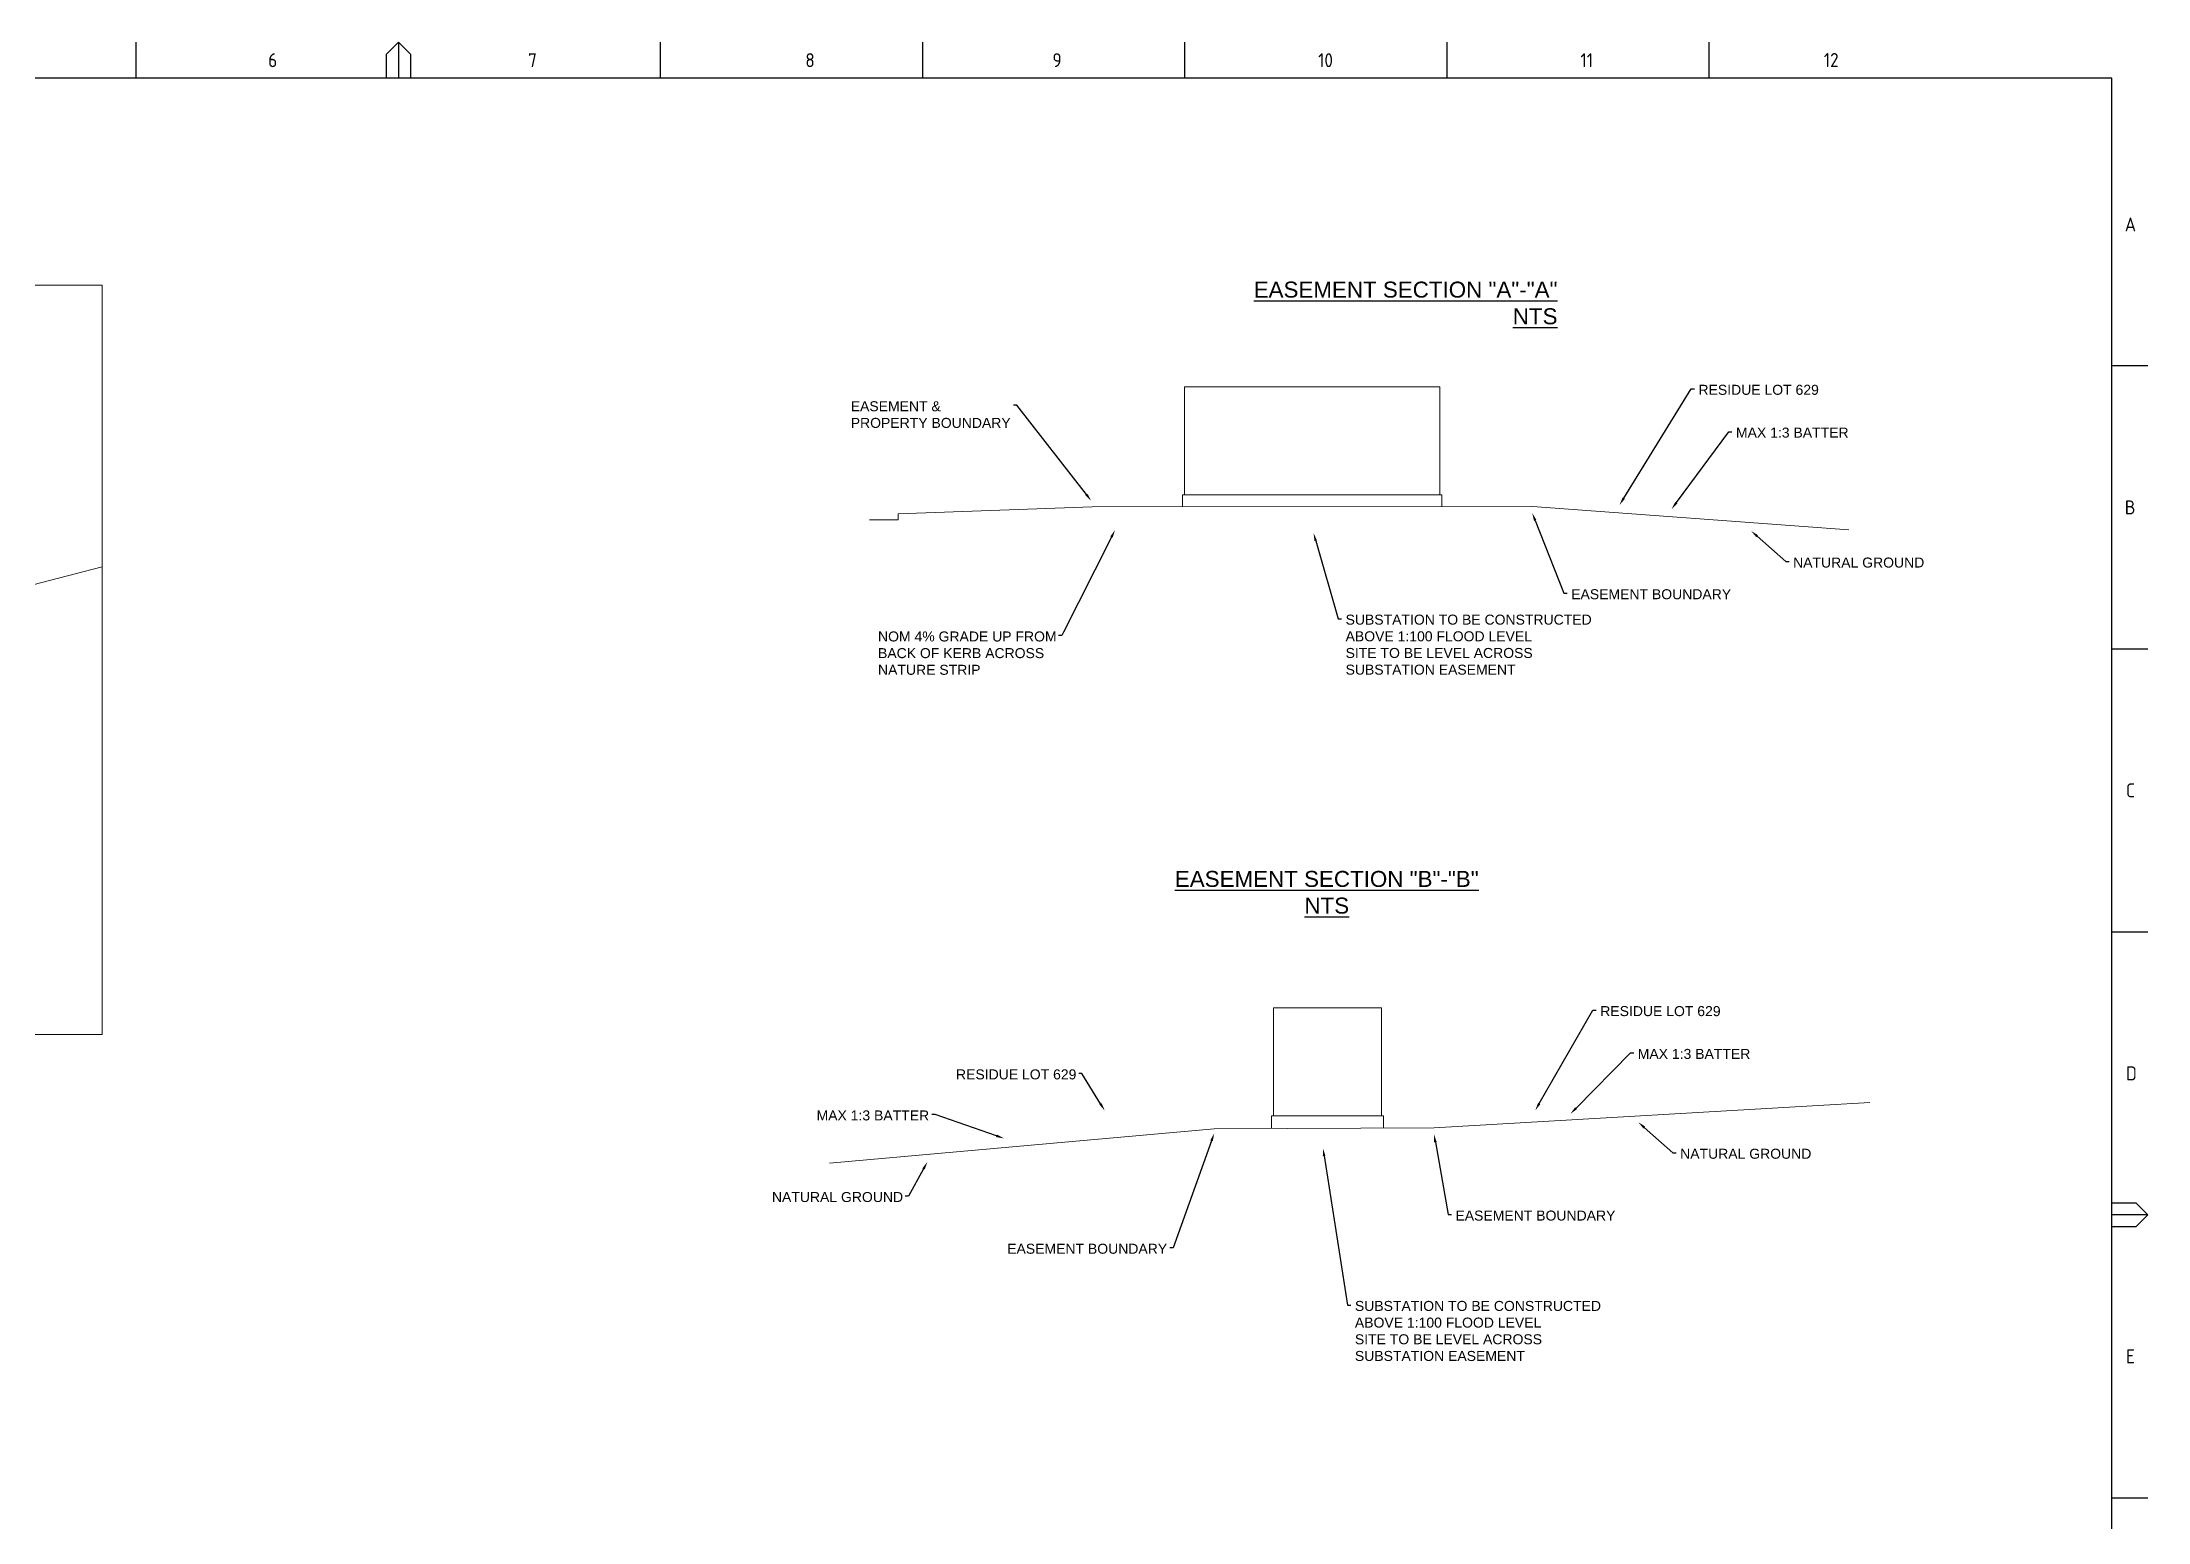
# Paper-space layout 'Retic5' of a CAD drawing. Header units: metres. Extents: x -30 to 845, y -5 to 581.
# Drawn here: x 319 to 845, y 211 to 581 of the extents above; entities that cross this region are included whole.
import ezdxf
from ezdxf import colors
from ezdxf.entities.mleader import LeaderData, LeaderLine
from ezdxf.enums import TextEntityAlignment as Align
from ezdxf.math import Vec2, Vec3

# ---------------------------------------------------------------- set-up
doc = ezdxf.new("R2010")
doc.units = ezdxf.units.M
doc.layers.get('0').update_dxf_attribs({"color": 6})
for name, color, linetype in [('Notes', 7, 'Continuous'), ('Notes_LV_MISC', 7, 'Continuous'), ('Notes_SP_NEW', 2, 'Continuous'), ('SupportsUG_SP_EXT', 7, 'Continuous')]:
    doc.layers.add(name, color=color, linetype=linetype)
doc.styles.add('iecISOCP', font='isocp.shx')
doc.styles.get("Standard").update_dxf_attribs({"font": 'arial.ttf'})

# ---------------------------------------------------------------- blocks, each defined once
blk = doc.blocks.new('A1_FRAME_TITLE')
at = {"layer": 'Notes', "linetype": 'Continuous'}
for p, q in [((351.17, 574.39), (351.17, 583.39)), ((413.67, 580.39), (416.67, 583.39)), ((413.67, 574.39), (413.67, 580.39)), ((416.67, 583.39), (416.67, 574.39)), ((416.67, 583.39), (419.67, 580.39)), ((419.67, 580.39), (419.67, 574.39)), ((482.19, 574.39), (482.19, 583.39)), ((547.7, 574.39), (547.7, 583.39)), ((613.21, 574.39), (613.21, 583.39)), ((678.72, 574.39), (678.72, 583.39)), ((744.23, 574.39), (744.23, 583.39)), ((853.87, 502.43), (844.87, 502.43)), ((844.88, 431.68), (853.87, 431.68)), ((844.87, 360.93), (853.87, 360.93)), ((853.87, 290.18), (844.87, 290.18)), ((844.88, 293.18), (850.87, 293.18)), ((850.87, 293.18), (853.87, 290.18)), ((853.87, 290.18), (850.87, 287.18)), ((850.87, 287.18), (844.88, 287.18)), ((844.87, 219.43), (853.87, 219.43))]:
    blk.add_line(p, q, dxfattribs=at)
at = {"layer": 'Notes', "color": 3, "linetype": 'Continuous'}
blk.add_line((844.88, 5.97), (844.88, 574.39), dxfattribs=at)
at = {"layer": 'Notes', "color": 3, "linetype": 'Continuous', "flags": 128}
blk.add_lwpolyline([(844.88, 574.39), (149.5, 574.39)], dxfattribs=at)
blk.add_attdef('DRAFT_NUM', (9.35, 23.29), '', height=2.5, rotation=90)
at = {"layer": 'Notes', "color": 7, "style": 'iecISOCP'}
for s, p in [('6', (384.13, 577.12)), ('7', (449.08, 577.12)), ('8', (518.36, 577.12)), ('9', (580.11, 577.12)), ('10', (646.5, 577.12)), ('11', (712.06, 577.12)), ('12', (772.87, 577.16)), ('A', (848.09, 536.06)), ('B', (848.09, 465.31)), ('C', (848.39, 394.56)), ('D', (848.39, 323.81)), ('E', (848.39, 253.06))]:
    blk.add_text(s, height=3.5, dxfattribs=at).set_placement(p)
for tag, p in [('CAP_NO', (513.19, 43.46)), ('IE_NUM', (513.05, 37.81)), ('REF_No_1', (335.24, 32.31)), ('REF_1', (362.52, 32.31)), ('GEN_WO', (441.71, 31.76)), ('HV_SWITCH', (513.46, 32.16)), ('REF_No_2', (335.24, 26.31)), ('REF_2', (362.52, 26.31)), ('OH_WO', (441.71, 25.81)), ('UBD_REF', (513.05, 25.83)), ('REF_No_3', (335.24, 20.31)), ('REF_3', (362.52, 20.31)), ('UG_WO', (441.71, 20.05)), ('GIS_MAP_No', (513.05, 20.04)), ('REF_No_4', (335.24, 14.31)), ('REF_4', (362.52, 14.31)), ('SUB_WO', (441.71, 13.81)), ('HV_OP_DIAG', (513.33, 14.2)), ('LGA', (512.95, 7.78))]:
    blk.add_attdef(tag, p, '', height=2.5, dxfattribs=at)
at = {"layer": 'Notes', "style": 'iecISOCP'}
for tag, p in [('T1', (684.37, 39.47)), ('T2', (684.37, 34.35)), ('T3', (684.37, 28.92)), ('T4', (684.37, 23.66)), ('T5', (684.37, 18.23)), ('T6', (684.37, 12.97))]:
    blk.add_attdef(tag, text='', height=3.5, dxfattribs=at).set_placement(p, align=Align.CENTER)
at = {"layer": 'Notes', "color": 7, "style": 'iecISOCP'}
for tag, p in [('scale', (567.76, 33.27)), ('DRAWN', (567.76, 24.93)), ('DATE', (567.76, 16.88)), ('CHD', (567.76, 8.37)), ('DESIGN', (605.62, 9.15))]:
    blk.add_attdef(tag, text='', height=2.5, dxfattribs=at).set_placement(p, align=Align.CENTER)
at = {"layer": 'Notes', "color": 4, "style": 'iecISOCP'}
blk.add_attdef('NUM', text='', height=7, dxfattribs=at).set_placement((812.88, 20.12), align=Align.MIDDLE_CENTER)
at = {"layer": 'Notes', "color": 1, "style": 'iecISOCP'}
blk.add_attdef('REV', text='', height=5, dxfattribs=at).set_placement((840.57, 17.1), align=Align.CENTER)
at = {"layer": 'Notes', "color": 7, "style": 'iecISOCP'}
for tag, p in [('NS', (811.23, 8.12)), ('SHTS', (825.93, 8.12))]:
    blk.add_attdef(tag, text='', height=2.5, dxfattribs=at).set_placement(p, align=Align.MIDDLE)
at = {"layer": 'Notes', "style": 'iecISOCP'}
blk.add_attdef('ExportID', (-11.47, 2.39), '', height=2.5, dxfattribs=at)
at = {"layer": 'Notes', "style": 'iecISOCP', "flags": 1}
for tag, p in [('ProjectType', (-6.37, -26.8)), ('ProjectNumber', (3.01, -26.82)), ('DrawingNumber', (14.96, -26.8)), ('ProjectDescription', (27.02, -26.83)), ('ExportDate', (39.74, -26.79)), ('ExportUserName', (48.61, -26.8)), ('DesignerCompanyName', (60.94, -26.79)), ('ExportAreaOfInterest', (76.55, -26.81)), ('GIS_SUCCESS', (91.45, -26.78)), ('CAD_SUCCESS', (101.24, -26.78)), ('DEPOTCODE', (111.56, -26.88)), ('ExportCategories', (119.53, -26.8)), ('Comments', (133.84, -26.88))]:
    blk.add_attdef(tag, p, '', height=1, dxfattribs=at)

psp = doc.layouts.new('Retic5')

# ---------------------------------------------------------------- linework, layer by layer
at = {"color": 7, "linetype": 'Continuous', "lineweight": 0}
for p, q in [((580.97, 464.8), (690.97, 464.87)), ((690.97, 464.87), (770.09, 459.04)), ((154.45, 402.89), (333.55, 449.84))]:
    psp.add_line(p, q, dxfattribs=at)
at = {"color": 7, "linetype": 'Continuous', "lineweight": 0, "flags": 128}
psp.add_lwpolyline([(63.18, 520.25), (333.55, 520.25), (333.55, 332.88), (63.18, 332.88)], close=True, dxfattribs=at)
for points in [[(580.97, 464.8), (532.47, 463.09)], [(666.41, 309.52), (775.33, 315.9)], [(666.41, 309.52), (611.46, 309.32), (515.29, 300.69)]]:
    psp.add_lwpolyline(points, dxfattribs=at)
at = {"layer": 'Notes_LV_MISC', "color": 2, "linetype": 'Continuous', "lineweight": 0}
psp.add_lwpolyline([(604.06, 467.85), (667.86, 467.85), (667.86, 494.85), (604.06, 494.85)], close=True, dxfattribs=at)
at = {"layer": 'Notes_LV_MISC', "color": 2, "linetype": 'Continuous', "lineweight": 0, "flags": 128}
for points in [[(603.56, 464.85), (603.56, 467.85), (668.36, 467.85), (668.36, 464.85)], [(653.75, 309.57), (653.75, 312.57), (625.75, 312.57), (625.75, 309.57)]]:
    psp.add_lwpolyline(points, dxfattribs=at)
at = {"layer": 'Notes_LV_MISC', "color": 2, "linetype": 'Continuous', "lineweight": 0}
psp.add_lwpolyline([(626.25, 312.57), (626.25, 339.57), (653.25, 339.57), (653.25, 312.57)], dxfattribs=at)

# ---------------------------------------------------------------- block references
at = {"layer": 'SupportsUG_SP_EXT'}
psp.add_blockref('A1_FRAME_TITLE', (-9.08, -2.39), dxfattribs=at)

# ---------------------------------------------------------------- texts
at = {"layer": 'Notes_LV_MISC', "char_height": 4}
for s, insert, attachment_point in [('{\\LEASEMENT SECTION "A"-"A"  \\PNTS}', (697.25, 521.12), 3), ('\\pi20.548;{\\LEASEMENT SECTION "B"-"B"  \\P\\pi52.933;NTS}', (581.08, 373.78), 1)]:
    psp.add_mtext_dynamic_manual_height_columns(s, width=116.3234, gutter_width=10, heights=[0], dxfattribs=dict(at, insert=insert, attachment_point=attachment_point))

# ---------------------------------------------------------------- next in the draw order: leaders
at = {"layer": 'Notes_SP_NEW', "color": 7, "linetype": 'Continuous', "lineweight": 0, "ltscale": 0.5}
ml = psp.add_multileader_mtext('Standard', dxfattribs=at)
ml.set_content('\\A1;{\\H1.25x;EASEMENT &\\PPROPERTY BOUNDARY}', color=7)
ml.set_leader_properties()
ml.build(insert=Vec2(0, 0))
ml.multileader.update_dxf_attribs({"has_text_frame": 1, "dogleg_length": 0.36, "arrow_head_size": 2})
ctx = ml.context
ctx.base_point, ctx.char_height, ctx.arrow_head_size, ctx.landing_gap_size, ctx.plane_origin = Vec3(519.63, 490.19), 2, 2, 1, Vec3(501.56, 623.02)
notes = []
notes.append((ctx, [(1, (1, 1, 0), (562.12, 490.19), (-1, 0), 0.814, [(0, [(580.75, 466.3)], 0, [])])]))
ctx.mtext.insert, ctx.mtext.flow_direction = Vec3(520.63, 491.21), 5
ctx.mtext.has_bg_fill, ctx.mtext.bg_color, ctx.mtext.bg_scale_factor, ctx.mtext.bg_transparency, ctx.mtext.use_window_bg_color = 1, -1073741824, 1.5, 0, 1
ml = psp.add_multileader_mtext('Standard', dxfattribs=at)
ml.set_content('\\A1;{\\H1.25x;MAX 1:3 BATTER}', color=7)
ml.set_leader_properties()
ml.build(insert=Vec2(0, 0))
ml.multileader.update_dxf_attribs({"has_text_frame": 1, "dogleg_length": 0.36, "arrow_head_size": 2})
ctx = ml.context
ctx.base_point, ctx.char_height, ctx.arrow_head_size, ctx.landing_gap_size, ctx.plane_origin = Vec3(740.85, 483.6), 2, 2, 1, Vec3(841.07, 765.62)
notes.append((ctx, [(1, (1, 1, 0), (740.03, 483.6), (1, 0), 0.814, [(0, [(725.78, 464.26)], 0, [])])]))
ctx.mtext.insert, ctx.mtext.flow_direction = Vec3(741.85, 484.62), 5
ctx.mtext.has_bg_fill, ctx.mtext.bg_color, ctx.mtext.bg_scale_factor, ctx.mtext.bg_transparency, ctx.mtext.use_window_bg_color = 1, -1073741824, 1.5, 0, 1
ml = psp.add_multileader_mtext('Standard', dxfattribs=at)
ml.set_content('\\A1;{\\H1.25x;NOM 4% GRADE UP FROM \\PBACK OF KERB ACROSS\\PNATURE STRIP}', color=7)
ml.set_leader_properties()
ml.build(insert=Vec2(0, 0))
ml.multileader.update_dxf_attribs({"has_text_frame": 1, "dogleg_length": 0.36, "arrow_head_size": 2})
ctx = ml.context
ctx.base_point, ctx.char_height, ctx.arrow_head_size, ctx.landing_gap_size, ctx.plane_origin = Vec3(526.45, 432.63), 2, 2, 1, Vec3(522.02, 691.01)
notes.append((ctx, [(1, (1, 1, 0), (573.37, 432.63), (-1, 0), 0.814, [(0, [(586.69, 459.02)], 0, [])])]))
ctx.mtext.insert, ctx.mtext.flow_direction = Vec3(527.45, 433.65), 5
ctx.mtext.has_bg_fill, ctx.mtext.bg_color, ctx.mtext.bg_scale_factor, ctx.mtext.bg_transparency, ctx.mtext.use_window_bg_color = 1, -1073741824, 1.5, 0, 1
ml = psp.add_multileader_mtext('Standard', dxfattribs=at)
ml.set_content('\\A1;{\\H1.25x;SUBSTATION TO BE CONSTRUCTED \\PABOVE 1:100 FLOOD LEVEL \\PSITE TO BE LEVEL ACROSS \\PSUBSTATION EASEMENT}', color=7)
ml.set_leader_properties()
ml.build(insert=Vec2(0, 0))
ml.multileader.update_dxf_attribs({"has_text_frame": 1, "dogleg_length": 0.36, "arrow_head_size": 2})
ctx = ml.context
ctx.base_point, ctx.char_height, ctx.arrow_head_size, ctx.landing_gap_size, ctx.plane_origin = Vec3(643.29, 436.83), 2, 2, 1, Vec3(507.14, 652.17)
notes.append((ctx, [(0, (1, 1, 0), (642.47, 436.83), (1, 0), 0.814, [(0, [(636.29, 458.24)], 0, [])])]))
ctx.mtext.insert, ctx.mtext.flow_direction = Vec3(644.29, 437.86), 5
ctx.mtext.has_bg_fill, ctx.mtext.bg_color, ctx.mtext.bg_scale_factor, ctx.mtext.bg_transparency, ctx.mtext.use_window_bg_color = 1, -1073741824, 1.5, 0, 1
ml = psp.add_multileader_mtext('Standard', dxfattribs=at)
ml.set_content('\\A1;{\\H1.25x;NATURAL GROUND}', color=7)
ml.set_leader_properties()
ml.build(insert=Vec2(0, 0))
ml.multileader.update_dxf_attribs({"has_text_frame": 1, "dogleg_length": 0.36, "arrow_head_size": 2})
ctx = ml.context
ctx.base_point, ctx.char_height, ctx.arrow_head_size, ctx.landing_gap_size, ctx.plane_origin = Vec3(755.12, 451.11), 2, 2, 1, Vec3(855.12, 750.2)
notes.append((ctx, [(1, (1, 1, 0), (754.31, 451.11), (1, 0), 0.814, [(0, [(745.65, 458.79)], 0, [])])]))
ctx.mtext.insert, ctx.mtext.flow_direction = Vec3(756.12, 452.13), 5
ctx.mtext.has_bg_fill, ctx.mtext.bg_color, ctx.mtext.bg_scale_factor, ctx.mtext.bg_transparency, ctx.mtext.use_window_bg_color = 1, -1073741824, 1.5, 0, 1
ml = psp.add_multileader_mtext('Standard', dxfattribs=at)
ml.set_content('\\A1;{\\H1.25x;MAX 1:3 BATTER}', color=7)
ml.set_leader_properties()
ml.build(insert=Vec2(0, 0))
ml.multileader.update_dxf_attribs({"has_text_frame": 1, "dogleg_length": 0.36, "arrow_head_size": 2})
ctx = ml.context
ctx.base_point, ctx.char_height, ctx.arrow_head_size, ctx.landing_gap_size, ctx.plane_origin = Vec3(716.3, 328.26), 2, 2, 1, Vec3(816.52, 610.28)
notes.append((ctx, [(1, (1, 1, 0), (715.48, 328.26), (1, 0), 0.814, [(0, [(700.47, 313.03)], 0, [])])]))
ctx.mtext.insert, ctx.mtext.flow_direction = Vec3(717.3, 329.28), 5
ctx.mtext.has_bg_fill, ctx.mtext.bg_color, ctx.mtext.bg_scale_factor, ctx.mtext.bg_transparency, ctx.mtext.use_window_bg_color = 1, -1073741824, 1.5, 0, 1
ml = psp.add_multileader_mtext('Standard', dxfattribs=at)
ml.set_content('\\A1;{\\H1.25x;MAX 1:3 BATTER}', color=7)
ml.set_leader_properties()
ml.build(insert=Vec2(0, 0))
ml.multileader.update_dxf_attribs({"has_text_frame": 1, "dogleg_length": 0.36, "arrow_head_size": 2})
ctx = ml.context
ctx.base_point, ctx.char_height, ctx.arrow_head_size, ctx.landing_gap_size, ctx.plane_origin = Vec3(511.09, 312.88), 2, 2, 1, Vec3(432.41, 590.49)
notes.append((ctx, [(1, (1, 1, 0), (541.74, 312.88), (-1, 0), 0.814, [(0, [(558.95, 306.9)], 0, [])])]))
ctx.mtext.insert, ctx.mtext.flow_direction = Vec3(512.09, 313.9), 5
ctx.mtext.has_bg_fill, ctx.mtext.bg_color, ctx.mtext.bg_scale_factor, ctx.mtext.bg_transparency, ctx.mtext.use_window_bg_color = 1, -1073741824, 1.5, 0, 1
ml = psp.add_multileader_mtext('Standard', dxfattribs=at)
ml.set_content('\\A1;{\\H1.25x;NATURAL GROUND}', color=7)
ml.set_leader_properties()
ml.build(insert=Vec2(0, 0))
ml.multileader.update_dxf_attribs({"has_text_frame": 1, "dogleg_length": 0.36, "arrow_head_size": 2})
ctx = ml.context
ctx.base_point, ctx.char_height, ctx.arrow_head_size, ctx.landing_gap_size, ctx.plane_origin = Vec3(499.93, 292.48), 2, 2, 1, Vec3(606.65, 585.66)
notes.append((ctx, [(0, (1, 1, 0), (535.08, 292.48), (-1, 0), 0.814, [(0, [(539.79, 301.03)], 0, [])])]))
ctx.mtext.insert, ctx.mtext.flow_direction = Vec3(500.93, 293.5), 5
ctx.mtext.has_bg_fill, ctx.mtext.bg_color, ctx.mtext.bg_scale_factor, ctx.mtext.bg_transparency, ctx.mtext.use_window_bg_color = 1, -1073741824, 1.5, 0, 1
ml = psp.add_multileader_mtext('Standard', dxfattribs=at)
ml.set_content('\\A1;{\\H1.25x;SUBSTATION TO BE CONSTRUCTED \\PABOVE 1:100 FLOOD LEVEL \\PSITE TO BE LEVEL ACROSS \\PSUBSTATION EASEMENT}', color=7)
ml.set_leader_properties()
ml.build(insert=Vec2(0, 0))
ml.multileader.update_dxf_attribs({"has_text_frame": 1, "dogleg_length": 0.36, "arrow_head_size": 2})
ctx = ml.context
ctx.base_point, ctx.char_height, ctx.arrow_head_size, ctx.landing_gap_size, ctx.plane_origin = Vec3(645.62, 265.25), 2, 2, 1, Vec3(509.48, 498.41)
notes.append((ctx, [(0, (1, 1, 0), (644.81, 265.25), (1, 0), 0.814, [(0, [(638.62, 304.49)], 0, [])])]))
ctx.mtext.insert, ctx.mtext.flow_direction = Vec3(646.62, 266.27), 5
ctx.mtext.has_bg_fill, ctx.mtext.bg_color, ctx.mtext.bg_scale_factor, ctx.mtext.bg_transparency, ctx.mtext.use_window_bg_color = 1, -1073741824, 1.5, 0, 1
for ctx, leaders in notes:
    for number, flags, end, landing, length, lines in leaders:
        leader = LeaderData()
        leader.index, (leader.has_last_leader_line, leader.has_dogleg_vector, leader.attachment_direction) = number, flags
        leader.last_leader_point, leader.dogleg_vector, leader.dogleg_length = Vec3(end), Vec3(landing), length
        for number, points, colour, breaks in lines:
            line = LeaderLine()
            line.index, line.vertices, line.color, line.breaks = number, Vec3.list(points), colors.encode_raw_color(colour), breaks
            leader.lines.append(line)
        ctx.leaders.append(leader)

# ---------------------------------------------------------------- next in the draw order: linework, layer by layer
at = {"color": 7, "linetype": 'Continuous', "lineweight": 0, "flags": 128}
psp.add_lwpolyline([(532.47, 463.09), (532.47, 461.59), (525.3, 461.59)], dxfattribs=at)

# ---------------------------------------------------------------- next in the draw order: leaders
at = {"layer": 'Notes_SP_NEW', "color": 7, "linetype": 'Continuous', "lineweight": 0, "ltscale": 0.5}
ml = psp.add_multileader_mtext('Standard', dxfattribs=at)
ml.set_content('\\A1;{\\H1.25x;RESIDUE LOT 629}', color=7)
ml.set_leader_properties()
ml.build(insert=Vec2(0, 0))
ml.multileader.update_dxf_attribs({"has_text_frame": 1, "dogleg_length": 0.36, "arrow_head_size": 2})
ctx = ml.context
ctx.base_point, ctx.char_height, ctx.arrow_head_size, ctx.landing_gap_size, ctx.plane_origin = Vec3(731.48, 494.3), 2, 2, 1, Vec3(582.88, 751.25)
notes = []
notes.append((ctx, [(0, (1, 1, 0), (730.66, 494.3), (1, 0), 0.814, [(0, [(712.74, 465.25)], 0, [])])]))
ctx.mtext.insert, ctx.mtext.flow_direction = Vec3(732.48, 495.32), 5
ctx.mtext.has_bg_fill, ctx.mtext.bg_color, ctx.mtext.bg_scale_factor, ctx.mtext.bg_transparency, ctx.mtext.use_window_bg_color = 1, -1073741824, 1.5, 0, 1
ml = psp.add_multileader_mtext('Standard', dxfattribs=at)
ml.set_content('\\A1;{\\H1.25x;RESIDUE LOT 629}', color=7)
ml.set_leader_properties()
ml.build(insert=Vec2(0, 0))
ml.multileader.update_dxf_attribs({"has_text_frame": 1, "dogleg_length": 0.36, "arrow_head_size": 2})
ctx = ml.context
ctx.base_point, ctx.char_height, ctx.arrow_head_size, ctx.landing_gap_size, ctx.plane_origin = Vec3(706.93, 338.96), 2, 2, 1, Vec3(558.33, 595.9)
notes.append((ctx, [(0, (1, 1, 0), (706.11, 338.96), (1, 0), 0.814, [(0, [(691.69, 313.89)], 0, [])])]))
ctx.mtext.insert, ctx.mtext.flow_direction = Vec3(707.93, 339.98), 5
ctx.mtext.has_bg_fill, ctx.mtext.bg_color, ctx.mtext.bg_scale_factor, ctx.mtext.bg_transparency, ctx.mtext.use_window_bg_color = 1, -1073741824, 1.5, 0, 1
ml = psp.add_multileader_mtext('Standard', dxfattribs=at)
ml.set_content('\\A1;{\\H1.25x;RESIDUE LOT 629}', color=7)
ml.set_leader_properties()
ml.build(insert=Vec2(0, 0))
ml.multileader.update_dxf_attribs({"has_text_frame": 1, "dogleg_length": 0.36, "arrow_head_size": 2})
ctx = ml.context
ctx.base_point, ctx.char_height, ctx.arrow_head_size, ctx.landing_gap_size, ctx.plane_origin = Vec3(545.94, 323.14), 2, 2, 1, Vec3(398.71, 592.11)
notes.append((ctx, [(1, (1, 1, 0), (578.41, 323.14), (-1, 0), 0.814, [(0, [(584.1, 313.85)], 0, [])])]))
ctx.mtext.insert, ctx.mtext.flow_direction = Vec3(546.94, 324.16), 5
ctx.mtext.has_bg_fill, ctx.mtext.bg_color, ctx.mtext.bg_scale_factor, ctx.mtext.bg_transparency, ctx.mtext.use_window_bg_color = 1, -1073741824, 1.5, 0, 1
ml = psp.add_multileader_mtext('Standard', dxfattribs=at)
ml.set_content('\\A1;{\\H1.25x;NATURAL GROUND}', color=7)
ml.set_leader_properties()
ml.build(insert=Vec2(0, 0))
ml.multileader.update_dxf_attribs({"has_text_frame": 1, "dogleg_length": 0.36, "arrow_head_size": 2})
ctx = ml.context
ctx.base_point, ctx.char_height, ctx.arrow_head_size, ctx.landing_gap_size, ctx.plane_origin = Vec3(726.9, 303.3), 2, 2, 1, Vec3(826.9, 602.38)
notes.append((ctx, [(1, (1, 1, 0), (726.09, 303.3), (1, 0), 0.814, [(0, [(717.43, 310.97)], 0, [])])]))
ctx.mtext.insert, ctx.mtext.flow_direction = Vec3(727.9, 304.32), 5
ctx.mtext.has_bg_fill, ctx.mtext.bg_color, ctx.mtext.bg_scale_factor, ctx.mtext.bg_transparency, ctx.mtext.use_window_bg_color = 1, -1073741824, 1.5, 0, 1
ml = psp.add_multileader_mtext('Standard', dxfattribs=at)
ml.set_content('\\A1;{\\H1.25x;EASEMENT BOUNDARY}', color=7)
ml.set_leader_properties()
ml.build(insert=Vec2(0, 0))
ml.multileader.update_dxf_attribs({"has_text_frame": 1, "dogleg_length": 0.36, "arrow_head_size": 2})
ctx = ml.context
ctx.base_point, ctx.char_height, ctx.arrow_head_size, ctx.landing_gap_size, ctx.plane_origin = Vec3(558.73, 279.54), 2, 2, 1, Vec3(482.32, 523.2)
notes.append((ctx, [(1, (1, 1, 0), (601.21, 279.54), (-1, 0), 0.814, [(0, [(611.47, 308.19)], 0, [])])]))
ctx.mtext.insert, ctx.mtext.flow_direction = Vec3(559.73, 280.57), 5
ctx.mtext.has_bg_fill, ctx.mtext.bg_color, ctx.mtext.bg_scale_factor, ctx.mtext.bg_transparency, ctx.mtext.use_window_bg_color = 1, -1073741824, 1.5, 0, 1
ml = psp.add_multileader_mtext('Standard', dxfattribs=at)
ml.set_content('\\A1;{\\H1.25x;EASEMENT BOUNDARY}', color=7)
ml.set_leader_properties()
ml.build(insert=Vec2(0, 0))
ml.multileader.update_dxf_attribs({"has_text_frame": 1, "dogleg_length": 0.36, "arrow_head_size": 2})
ctx = ml.context
ctx.base_point, ctx.char_height, ctx.arrow_head_size, ctx.landing_gap_size, ctx.plane_origin = Vec3(670.75, 287.84), 2, 2, 1, Vec3(795.54, 522.92)
notes.append((ctx, [(1, (1, 1, 0), (669.93, 287.84), (1, 0), 0.814, [(0, [(666.39, 307.91)], 0, [])])]))
ctx.mtext.insert, ctx.mtext.flow_direction = Vec3(671.75, 288.86), 5
ctx.mtext.has_bg_fill, ctx.mtext.bg_color, ctx.mtext.bg_scale_factor, ctx.mtext.bg_transparency, ctx.mtext.use_window_bg_color = 1, -1073741824, 1.5, 0, 1
for ctx, leaders in notes:
    for number, flags, end, landing, length, lines in leaders:
        leader = LeaderData()
        leader.index, (leader.has_last_leader_line, leader.has_dogleg_vector, leader.attachment_direction) = number, flags
        leader.last_leader_point, leader.dogleg_vector, leader.dogleg_length = Vec3(end), Vec3(landing), length
        for number, points, colour, breaks in lines:
            line = LeaderLine()
            line.index, line.vertices, line.color, line.breaks = number, Vec3.list(points), colors.encode_raw_color(colour), breaks
            leader.lines.append(line)
        ctx.leaders.append(leader)

# ---------------------------------------------------------------- next in the draw order: leaders
ml = psp.add_multileader_mtext('Standard', dxfattribs=at)
ml.set_content('\\A1;{\\H1.25x;EASEMENT BOUNDARY}', color=7)
ml.set_leader_properties()
ml.build(insert=Vec2(0, 0))
ml.multileader.update_dxf_attribs({"has_text_frame": 1, "dogleg_length": 0.36, "arrow_head_size": 2})
ctx = ml.context
ctx.base_point, ctx.char_height, ctx.arrow_head_size, ctx.landing_gap_size, ctx.plane_origin = Vec3(699.67, 443.19), 2, 2, 1, Vec3(820.09, 678.27)
notes = []
notes.append((ctx, [(1, (1, 1, 0), (698.86, 443.19), (1, 0), 0.814, [(0, [(690.94, 463.26)], 0, [])])]))
ctx.mtext.insert, ctx.mtext.flow_direction = Vec3(700.67, 444.21), 5
ctx.mtext.has_bg_fill, ctx.mtext.bg_color, ctx.mtext.bg_scale_factor, ctx.mtext.bg_transparency, ctx.mtext.use_window_bg_color = 1, -1073741824, 1.5, 0, 1
for ctx, leaders in notes:
    for number, flags, end, landing, length, lines in leaders:
        leader = LeaderData()
        leader.index, (leader.has_last_leader_line, leader.has_dogleg_vector, leader.attachment_direction) = number, flags
        leader.last_leader_point, leader.dogleg_vector, leader.dogleg_length = Vec3(end), Vec3(landing), length
        for number, points, colour, breaks in lines:
            line = LeaderLine()
            line.index, line.vertices, line.color, line.breaks = number, Vec3.list(points), colors.encode_raw_color(colour), breaks
            leader.lines.append(line)
        ctx.leaders.append(leader)

doc.saveas('drawing.dxf')
